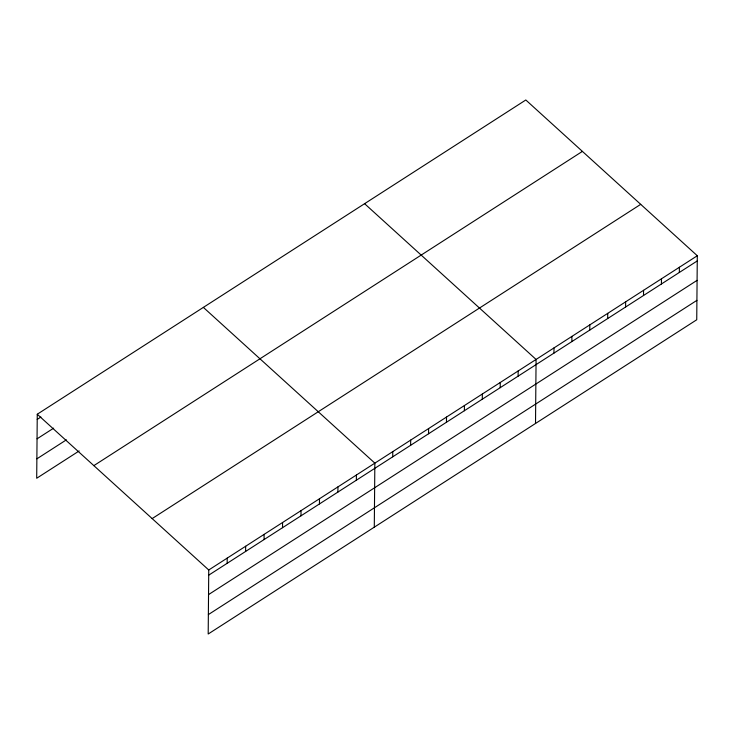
<?xml version="1.0" encoding="UTF-8"?>
<svg xmlns="http://www.w3.org/2000/svg" width="734" height="734" viewBox="0 0 734 734"><rect width="100%" height="100%" fill="white"/><g stroke="black" fill="none" stroke-linecap="round" stroke-linejoin="round"><path stroke-width="1.1" d="M37.26 414.233L208.75 569.988L208.19 634.011L696.74 319.767L697.3 255.744L525.81 99.989L37.26 414.233L36.7 478.256L79.153 450.951M227.164 563.308L227.21 558.115M245.615 551.436L245.661 546.243M264.075 539.563L264.121 534.37M282.526 527.691L282.572 522.498M300.986 515.819L301.032 510.635M319.446 503.946L319.492 498.762M337.897 492.083L337.943 486.89M356.357 480.21L356.403 475.017M374.294 527.168L374.854 463.145L203.364 307.39M392.727 456.814L392.773 451.621M410.636 445.29L410.682 440.097M428.555 433.766L428.601 428.583M446.465 422.252L446.511 417.059M464.383 410.728L464.42 405.535M482.293 399.204L482.339 394.011M500.203 387.68L500.249 382.487M518.121 376.157L518.167 370.964M535.517 423.472L536.077 359.449L364.587 203.685M553.95 353.118L553.996 347.925M571.859 341.594L571.905 336.401M589.778 330.071L589.815 324.878M607.688 318.547L607.734 313.354M625.597 307.023L625.643 301.839M643.516 295.508L643.562 290.315M661.426 283.985L661.472 278.792M679.345 272.461L679.39 267.268M37.214 419.417L40.902 417.05M37.039 438.84L53.655 428.151M36.865 458.842L66.399 439.84M93.851 465.631L582.401 151.387M152.158 518.589L640.709 204.346M208.75 569.988L697.3 255.744M208.704 575.181L697.254 260.937M208.539 594.595L697.089 280.351M208.364 614.597L696.915 300.353"/></g></svg>
